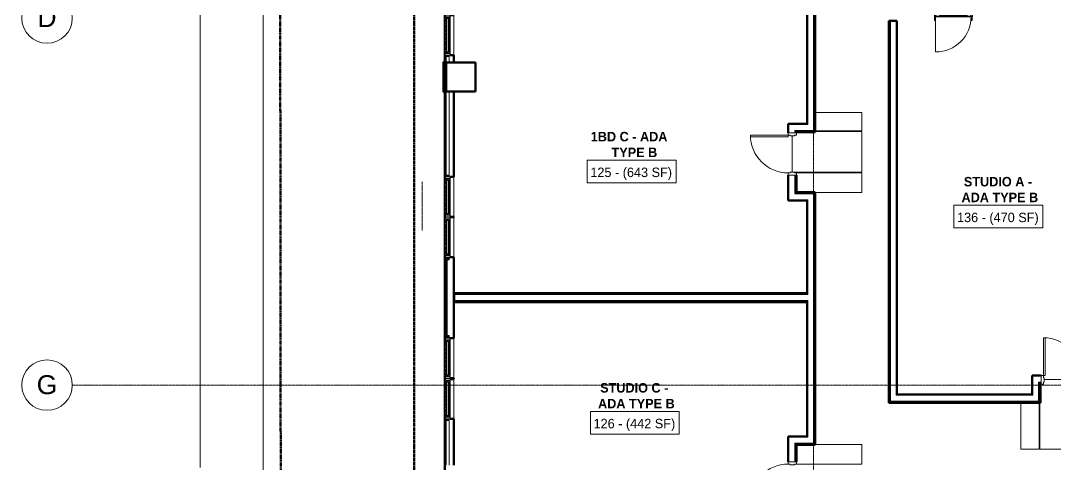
# Model space of a CAD drawing. Header units: inches. Extents: x -4235 to -464, y 9706 to 12463.
# Drawn here: x -4235 to -3251, y 10392 to 10814 of the extents above; entities that cross this region are included whole.
import ezdxf

# ---------------------------------------------------------------- set-up
doc = ezdxf.new("R2010")
doc.units = ezdxf.units.IN
doc.header["$MEASUREMENT"] = 0
for name, pattern in [('Dash 1_16_', [0.125, 0.0625, -0.0625]), ('Double Dash 3_8_', [1, 0.375, -0.125, 0.125, -0.125, 0.125, -0.125]), ('Grid Line 1_2_', [0.875, 0.5, -0.125, 0.125, -0.125]), ('Hidden 1_8_', [0.1875, 0.125, -0.0625])]:
    doc.linetypes.add(name, pattern=pattern)
for name, color, linetype, lineweight in [('0-1', 7, 'Continuous', 5), ('0-3', 250, 'Continuous', 9), ('A-AREA-IDEN', 2, 'Continuous', 9), ('A-DETL-HDLN', 90, 'Hidden 1_8_', 9), ('A-DOOR-1', 250, 'Continuous', 9), ('A-DOOR-2', 130, 'Continuous', 20), ('A-DOOR-3', 31, 'Continuous', 9), ('A-DOOR-5', 31, 'Continuous', 20), ('A-DOOR-FRAM', 31, 'Continuous', 20), ('A-DOOR-FRAM-1', 130, 'Continuous', 20), ('A-DOOR-FRAM-2', 31, 'Continuous', 9), ('A-DOOR-GLAZ', 31, 'Continuous', 9), ('A-FLOR-2', 250, 'Continuous', 9), ('A-GENM', 5, 'Continuous', 9), ('A-GENM-3', 5, 'Continuous', 50), ('A-GLAZ-1', 151, 'Continuous', 9), ('A-GLAZ-2', 151, 'Continuous', 20), ('A-WALL-3', 50, 'Continuous', 13), ('A-WALL-5', 113, 'Continuous', 50), ('A-WALL-6', 113, 'Continuous', 9), ('C-PROP-LINE', 91, 'Double Dash 3_8_', 50), ('C-PROP-LINE-1', 91, 'Dash 1_16_', 50), ('C-TOPO-2', 250, 'Continuous', 9), ('I-WALL-1', 7, 'Continuous', 50), ('S-GRID-1', 1, 'Grid Line 1_2_', 9), ('S-GRID-IDEN', 1, 'Continuous', 9)]:
    doc.layers.add(name, color=color, linetype=linetype, lineweight=lineweight)
doc.styles.add('Arial_1', font='arial.ttf', dxfattribs={"height": 18})
doc.styles.add('Century Gothic', font='ufonts.com_century-gothic.ttf', dxfattribs={"height": 9})
doc.styles.add('Century Gothic_B', font='GOTHICB.TTF', dxfattribs={"height": 9})

# ---------------------------------------------------------------- blocks, each defined once
blk = doc.blocks.new('CTR  - Topography_rvt-1-BACKGROUND - 1ST FLOOR')
at = {"layer": 'C-TOPO-2'}
for p, q in [((-4064.23, 10787.65), (-4064.23, 11068.52)), ((-4064.23, 11068.52), (-4064.23, 10787.65)), ((-4004.17, 10787.56), (-4004.17, 10818.99)), ((-4004.17, 10818.99), (-4004.17, 10787.56)), ((-4064.23, 10787.65), (-4064.23, 10787.58)), ((-4064.23, 10787.65), (-4064.23, 10787.58)), ((-4064.23, 10787.58), (-4064.23, 10623.63)), ((-4064.23, 10787.58), (-4064.23, 10623.63)), ((-4004.17, 10787.56), (-4004.17, 10737.44)), ((-4004.17, 10787.56), (-4004.17, 10737.44)), ((-4004.17, 10737.44), (-4004.17, 10663.53)), ((-4004.17, 10663.53), (-4004.17, 10737.44)), ((-4004.17, 10623.61), (-4004.17, 10663.53)), ((-4004.17, 10663.53), (-4004.17, 10623.61)), ((-4064.23, 10623.57), (-4064.23, 10623.63)), ((-4064.23, 10623.63), (-4064.23, 10623.57)), ((-4064.23, 10487.62), (-4064.23, 10623.57)), ((-4064.23, 10623.57), (-4064.23, 10487.62)), ((-4004.17, 10623.61), (-4004.17, 10623.57)), ((-4004.17, 10623.57), (-4004.17, 10623.61)), ((-4004.17, 10593.66), (-4004.17, 10623.57)), ((-4004.17, 10623.57), (-4004.17, 10593.66)), ((-4004.17, 10537.99), (-4004.17, 10593.66)), ((-4004.17, 10593.66), (-4004.17, 10537.99)), ((-4004.17, 10537.99), (-4004.17, 10487.59)), ((-4004.17, 10487.59), (-4004.17, 10537.99)), ((-4064.23, 10487.62), (-4064.23, 10487.57)), ((-4064.23, 10487.62), (-4064.23, 10487.57)), ((-4064.23, 10487.53), (-4064.23, 10487.57)), ((-4064.23, 10487.53), (-4064.23, 10487.57)), ((-4064.23, 10388.76), (-4064.23, 10487.53)), ((-4064.23, 10388.76), (-4064.23, 10487.53)), ((-4004.17, 10487.56), (-4004.17, 10487.59)), ((-4004.17, 10487.56), (-4004.17, 10487.59)), ((-4004.17, 10438.52), (-4004.17, 10487.56)), ((-4004.17, 10487.56), (-4004.17, 10438.52)), ((-4004.17, 10438.52), (-4004.17, 10400.16)), ((-4004.17, 10438.52), (-4004.17, 10400.16)), ((-4004.17, 10316.77), (-4004.17, 10400.16)), ((-4004.17, 10316.77), (-4004.17, 10400.16))]:
    blk.add_line(p, q, dxfattribs=at)
blk = doc.blocks.new('HOLLOW METAL - UNIT DOOR-2191980-BACKGROUND - 1ST FLOOR')
at = {"layer": 'A-DOOR-1'}
blk.add_arc((18, -4.125), 36, 180, 270, dxfattribs=at)
at = {"layer": 'A-DOOR-2'}
for p, q in [((16.25, -4.125), (18, -4.125)), ((16.25, -40.125), (16.25, -4.125)), ((18, -4.125), (18, -40.125)), ((18, -40.125), (16.25, -40.125))]:
    blk.add_line(p, q, dxfattribs=at)
at = {"layer": 'A-DOOR-FRAM-1'}
for p, q in [((-20, 3.875), (-18, 3.875)), ((-20, -4.125), (-20, 3.875)), ((-18, 3.875), (-18, 1.9375)), ((-18, 1.9375), (-17.375, 1.9375)), ((-17.375, 1.9375), (-17.375, -2.1875)), ((17.375, 1.9375), (18, 1.9375)), ((17.375, -2.1875), (17.375, 1.9375)), ((18, 3.875), (20, 3.875)), ((18, 1.9375), (18, 3.875)), ((20, 3.875), (20, -4.125)), ((-18, -4.125), (-20, -4.125)), ((-18, -2.1875), (-18, -4.125)), ((-17.375, -2.1875), (-18, -2.1875)), ((18, -2.1875), (17.375, -2.1875)), ((18, -4.125), (18, -2.1875)), ((20, -4.125), (18, -4.125))]:
    blk.add_line(p, q, dxfattribs=at)
blk = doc.blocks.new('HOLLOW METAL - UNIT DOOR-2191979-BACKGROUND - 1ST FLOOR')
at = {"layer": 'A-DOOR-1'}
blk.add_arc((18, 4.125), 36, 90, 180, dxfattribs=at)
at = {"layer": 'A-DOOR-2'}
for p, q in [((18, 40.125), (16.25, 40.125)), ((16.25, 40.125), (16.25, 4.125)), ((18, 4.125), (18, 40.125)), ((16.25, 4.125), (18, 4.125))]:
    blk.add_line(p, q, dxfattribs=at)
at = {"layer": 'A-DOOR-FRAM-1'}
for p, q in [((-18, 4.125), (-20, 4.125)), ((-20, 4.125), (-20, -3.875)), ((-18, 2.1875), (-18, 4.125)), ((-17.375, 2.1875), (-18, 2.1875)), ((-17.375, -1.9375), (-17.375, 2.1875)), ((18, 2.1875), (17.375, 2.1875)), ((17.375, 2.1875), (17.375, -1.9375)), ((18, 4.125), (18, 2.1875)), ((20, 4.125), (18, 4.125)), ((20, -3.875), (20, 4.125)), ((-20, -3.875), (-18, -3.875)), ((-18, -3.875), (-18, -1.9375)), ((-18, -1.9375), (-17.375, -1.9375)), ((17.375, -1.9375), (18, -1.9375)), ((18, -1.9375), (18, -3.875)), ((18, -3.875), (20, -3.875))]:
    blk.add_line(p, q, dxfattribs=at)
blk = doc.blocks.new('CTR - 1st Phase - Common Walls_rvt-1-BACKGROUND - 1ST FLOOR')
at = {"layer": 'A-FLOR-2'}
for p, q in [((-3435.32, 10726.41), (-3479.55, 10726.41)), ((-3435.32, 10708.79), (-3435.32, 10726.41)), ((-3479.55, 10708.79), (-3435.32, 10708.79)), ((-3435.32, 10708.16), (-3479.55, 10708.16)), ((-3435.32, 10669.51), (-3435.32, 10708.16)), ((-3501.67, 10704.26), (-3501.67, 10669.51)), ((-3499.24, 10669.51), (-3435.32, 10669.51)), ((-3435.32, 10668.89), (-3497.3, 10668.89)), ((-3435.32, 10650.19), (-3435.32, 10668.89)), ((-3479.55, 10650.19), (-3435.32, 10650.19)), ((-3227.4, 10472.54), (-3262.15, 10472.54)), ((-3284.29, 10450.16), (-3284.29, 10406.19)), ((-3266.67, 10406.19), (-3266.67, 10450.16)), ((-3266.05, 10450.16), (-3266.05, 10406.19)), ((-3435.32, 10410.79), (-3479.55, 10410.79)), ((-3435.32, 10392.09), (-3435.32, 10410.79)), ((-3284.29, 10406.19), (-3266.67, 10406.19)), ((-3266.05, 10406.19), (-3227.4, 10406.19)), ((-3497.3, 10392.09), (-3435.32, 10392.09))]:
    blk.add_line(p, q, dxfattribs=at)
at = {"layer": 'A-WALL-3'}
for p, q in [((-3481.17, 10960.84), (-3481.17, 10715.54)), ((-3480.67, 10960.84), (-3480.67, 10715.54)), ((-3480.05, 10960.84), (-3480.05, 10715.54)), ((-3486.67, 10834.56), (-3486.67, 10715.54)), ((-3409.3, 10450.91), (-3409.3, 10813.49)), ((-3408.67, 10451.54), (-3408.67, 10813.49)), ((-3408.17, 10452.04), (-3408.17, 10813.49)), ((-3402.67, 10457.54), (-3402.67, 10813.49)), ((-3504.67, 10714.91), (-3486.67, 10714.91)), ((-3504.67, 10709.41), (-3504.67, 10714.91)), ((-3504.67, 10707.79), (-3504.67, 10709.41)), ((-3499.17, 10709.41), (-3481.17, 10709.41)), ((-3499.17, 10708.91), (-3499.17, 10709.41)), ((-3499.17, 10707.79), (-3499.17, 10708.91)), ((-3498.67, 10708.91), (-3480.67, 10708.91)), ((-3498.67, 10708.29), (-3498.67, 10708.91)), ((-3498.67, 10707.79), (-3498.67, 10708.29)), ((-3498.05, 10708.29), (-3480.05, 10708.29)), ((-3498.05, 10707.79), (-3498.05, 10708.29)), ((-3486.67, 10715.54), (-3486.67, 10714.91)), ((-3481.17, 10715.54), (-3481.17, 10714.91)), ((-3481.17, 10714.91), (-3481.17, 10709.41)), ((-3480.67, 10715.54), (-3480.67, 10709.41)), ((-3480.67, 10709.41), (-3480.67, 10708.91)), ((-3480.05, 10715.54), (-3480.05, 10708.91)), ((-3480.05, 10708.91), (-3480.05, 10708.29)), ((-3479.55, 10708.29), (-3480.05, 10708.29)), ((-3480.05, 10708.29), (-3479.55, 10708.29)), ((-3504.67, 10707.79), (-3504.67, 10706.89)), ((-3499.17, 10707.79), (-3499.17, 10706.89)), ((-3498.67, 10707.79), (-3498.67, 10706.89)), ((-3498.05, 10707.79), (-3498.05, 10706.89)), ((-3504.67, 10666.89), (-3504.67, 10650.56)), ((-3499.17, 10666.89), (-3499.17, 10650.56)), ((-3498.67, 10666.89), (-3498.67, 10650.56)), ((-3498.05, 10666.89), (-3498.05, 10650.56)), ((-3504.67, 10648.94), (-3504.67, 10650.56)), ((-3499.17, 10649.44), (-3499.17, 10650.56)), ((-3499.17, 10648.94), (-3499.17, 10649.44)), ((-3498.67, 10650.06), (-3498.67, 10650.56)), ((-3498.67, 10649.44), (-3498.67, 10650.06)), ((-3480.67, 10649.44), (-3498.67, 10649.44)), ((-3498.05, 10650.56), (-3497.55, 10650.56)), ((-3498.05, 10650.06), (-3498.05, 10650.56)), ((-3480.05, 10650.06), (-3498.05, 10650.06)), ((-3480.67, 10649.44), (-3480.67, 10648.94)), ((-3480.05, 10650.06), (-3480.05, 10649.44)), ((-3480.05, 10649.44), (-3480.05, 10642.81)), ((-3504.67, 10643.44), (-3504.67, 10648.94)), ((-3486.67, 10643.44), (-3504.67, 10643.44)), ((-3481.17, 10648.94), (-3499.17, 10648.94)), ((-3486.67, 10643.44), (-3486.67, 10642.81)), ((-3486.67, 10642.81), (-3486.67, 10553.81)), ((-3481.17, 10648.94), (-3481.17, 10643.44)), ((-3481.17, 10643.44), (-3481.17, 10642.81)), ((-3481.17, 10642.81), (-3481.17, 10418.16)), ((-3480.67, 10648.94), (-3480.67, 10642.81)), ((-3480.67, 10642.81), (-3480.67, 10418.16)), ((-3480.05, 10642.81), (-3480.05, 10418.16)), ((-3487.3, 10553.81), (-3822.72, 10553.81)), ((-3487.3, 10553.19), (-3822.72, 10553.19)), ((-3487.3, 10553.81), (-3486.67, 10553.81)), ((-3487.3, 10553.19), (-3486.67, 10553.19)), ((-3486.67, 10553.81), (-3486.67, 10553.19)), ((-3486.67, 10553.81), (-3486.67, 10553.19)), ((-3487.3, 10547.69), (-3822.72, 10547.69)), ((-3487.3, 10547.19), (-3822.72, 10547.19)), ((-3487.3, 10546.56), (-3822.72, 10546.56)), ((-3487.3, 10547.69), (-3486.67, 10547.69)), ((-3487.3, 10547.19), (-3486.67, 10547.19)), ((-3487.3, 10546.56), (-3486.67, 10546.56)), ((-3486.67, 10547.69), (-3486.67, 10547.19)), ((-3486.67, 10547.69), (-3486.67, 10547.19)), ((-3486.67, 10547.19), (-3486.67, 10546.56)), ((-3486.67, 10547.19), (-3486.67, 10546.56)), ((-3486.67, 10546.56), (-3486.67, 10418.16)), ((-3272.8, 10475.54), (-3272.8, 10457.54)), ((-3272.8, 10475.54), (-3267.3, 10475.54)), ((-3267.3, 10475.54), (-3265.67, 10475.54)), ((-3265.67, 10475.54), (-3264.77, 10475.54)), ((-3267.3, 10470.04), (-3267.3, 10452.04)), ((-3267.3, 10470.04), (-3266.8, 10470.04)), ((-3266.8, 10470.04), (-3265.67, 10470.04)), ((-3266.8, 10469.54), (-3266.8, 10451.54)), ((-3266.8, 10469.54), (-3266.17, 10469.54)), ((-3266.17, 10469.54), (-3265.67, 10469.54)), ((-3266.17, 10468.91), (-3266.17, 10450.91)), ((-3266.17, 10468.91), (-3265.67, 10468.91)), ((-3265.67, 10470.04), (-3264.77, 10470.04)), ((-3265.67, 10469.54), (-3264.77, 10469.54)), ((-3265.67, 10468.91), (-3264.77, 10468.91)), ((-3402.05, 10457.54), (-3402.67, 10457.54)), ((-3402.05, 10457.54), (-3273.42, 10457.54)), ((-3272.8, 10457.54), (-3273.42, 10457.54)), ((-3408.67, 10450.91), (-3409.3, 10450.91)), ((-3408.17, 10451.54), (-3408.67, 10451.54)), ((-3402.05, 10450.91), (-3408.67, 10450.91)), ((-3402.67, 10452.04), (-3408.17, 10452.04)), ((-3402.05, 10451.54), (-3408.17, 10451.54)), ((-3402.05, 10452.04), (-3402.67, 10452.04)), ((-3402.05, 10452.04), (-3273.42, 10452.04)), ((-3402.05, 10451.54), (-3273.42, 10451.54)), ((-3402.05, 10450.91), (-3273.42, 10450.91)), ((-3272.8, 10452.04), (-3273.42, 10452.04)), ((-3267.3, 10451.54), (-3273.42, 10451.54)), ((-3266.8, 10450.91), (-3273.42, 10450.91)), ((-3267.3, 10452.04), (-3272.8, 10452.04)), ((-3266.8, 10451.54), (-3267.3, 10451.54)), ((-3266.17, 10450.91), (-3266.8, 10450.91)), ((-3266.17, 10450.91), (-3266.17, 10450.41)), ((-3266.17, 10450.91), (-3266.17, 10450.41)), ((-3504.67, 10412.04), (-3504.67, 10417.54)), ((-3486.67, 10417.54), (-3504.67, 10417.54)), ((-3486.67, 10418.16), (-3486.67, 10417.54)), ((-3481.17, 10418.16), (-3481.17, 10417.54)), ((-3481.17, 10417.54), (-3481.17, 10412.04)), ((-3480.67, 10418.16), (-3480.67, 10412.04)), ((-3480.05, 10418.16), (-3480.05, 10411.54)), ((-3504.67, 10410.41), (-3504.67, 10412.04)), ((-3504.67, 10394.09), (-3504.67, 10410.41)), ((-3499.17, 10411.54), (-3499.17, 10412.04)), ((-3481.17, 10412.04), (-3499.17, 10412.04)), ((-3499.17, 10410.41), (-3499.17, 10411.54)), ((-3499.17, 10394.09), (-3499.17, 10410.41)), ((-3498.67, 10410.91), (-3498.67, 10411.54)), ((-3480.67, 10411.54), (-3498.67, 10411.54)), ((-3498.67, 10410.41), (-3498.67, 10410.91)), ((-3498.67, 10394.09), (-3498.67, 10410.41)), ((-3498.05, 10410.41), (-3498.05, 10410.91)), ((-3480.05, 10410.91), (-3498.05, 10410.91)), ((-3497.55, 10410.41), (-3498.05, 10410.41)), ((-3498.05, 10394.09), (-3498.05, 10410.41)), ((-3480.67, 10412.04), (-3480.67, 10411.54)), ((-3480.05, 10411.54), (-3480.05, 10410.91))]:
    blk.add_line(p, q, dxfattribs=at)
at = {"layer": 'I-WALL-1'}
for p, q in [((-3479.55, 10715.54), (-3479.55, 10960.84)), ((-3487.3, 10833.94), (-3487.3, 10715.54)), ((-3409.8, 10813.49), (-3409.8, 10450.41)), ((-3402.05, 10813.49), (-3409.8, 10813.49)), ((-3402.05, 10458.16), (-3402.05, 10813.49)), ((-3487.3, 10715.54), (-3505.3, 10715.54)), ((-3505.3, 10715.54), (-3505.3, 10714.91)), ((-3505.3, 10714.91), (-3505.3, 10707.79)), ((-3479.55, 10708.29), (-3479.55, 10715.54)), ((-3479.55, 10707.79), (-3479.55, 10708.29)), ((-3505.3, 10707.79), (-3505.3, 10706.89)), ((-3497.55, 10707.79), (-3479.55, 10707.79)), ((-3497.55, 10706.89), (-3497.55, 10707.79)), ((-3505.3, 10666.89), (-3505.3, 10650.56)), ((-3497.55, 10650.56), (-3497.55, 10666.89)), ((-3505.3, 10650.56), (-3505.3, 10643.44)), ((-3479.55, 10650.56), (-3497.55, 10650.56)), ((-3479.55, 10650.06), (-3479.55, 10650.56)), ((-3479.55, 10642.81), (-3479.55, 10650.06)), ((-3505.3, 10643.44), (-3505.3, 10642.81)), ((-3505.3, 10642.81), (-3487.3, 10642.81)), ((-3487.3, 10642.81), (-3487.3, 10554.44)), ((-3479.55, 10418.16), (-3479.55, 10642.81)), ((-3487.3, 10554.44), (-3822.72, 10554.44)), ((-3822.72, 10554.44), (-3822.72, 10545.94)), ((-3822.72, 10545.94), (-3487.3, 10545.94)), ((-3487.3, 10545.94), (-3487.3, 10418.16)), ((-3272.8, 10476.16), (-3273.42, 10476.16)), ((-3273.42, 10476.16), (-3273.42, 10458.16)), ((-3265.67, 10476.16), (-3272.8, 10476.16)), ((-3264.77, 10476.16), (-3265.67, 10476.16)), ((-3265.67, 10450.41), (-3265.67, 10468.41)), ((-3265.67, 10468.41), (-3264.77, 10468.41)), ((-3273.42, 10458.16), (-3402.05, 10458.16)), ((-3409.8, 10450.41), (-3409.3, 10450.41)), ((-3409.3, 10450.41), (-3402.05, 10450.41)), ((-3402.05, 10450.41), (-3273.42, 10450.41)), ((-3266.05, 10450.79), (-3284.29, 10450.79)), ((-3284.29, 10450.79), (-3284.29, 10450.16)), ((-3284.29, 10450.16), (-3266.05, 10450.16)), ((-3273.42, 10450.41), (-3266.17, 10450.41)), ((-3266.17, 10450.41), (-3265.67, 10450.41)), ((-3266.05, 10450.16), (-3266.05, 10450.79)), ((-3487.3, 10418.16), (-3505.3, 10418.16)), ((-3505.3, 10418.16), (-3505.3, 10417.54)), ((-3505.3, 10417.54), (-3505.3, 10410.41)), ((-3479.55, 10410.91), (-3479.55, 10418.16)), ((-3505.3, 10410.41), (-3505.3, 10394.09)), ((-3497.55, 10394.09), (-3497.55, 10410.41)), ((-3497.55, 10410.41), (-3479.55, 10410.41)), ((-3479.55, 10410.41), (-3479.55, 10410.91))]:
    blk.add_line(p, q, dxfattribs=at)
at = {"layer": '0-3'}
for name, p, rotation in [('HOLLOW METAL - UNIT DOOR-2191979-BACKGROUND - 1ST FLOOR', (-3501.17, 10686.89), 89.99999999999359), ('HOLLOW METAL - UNIT DOOR-2191980-BACKGROUND - 1ST FLOOR', (-3244.77, 10472.04), 180), ('HOLLOW METAL - UNIT DOOR-2191980-BACKGROUND - 1ST FLOOR', (-3501.17, 10374.09), 270.0000000000046)]:
    blk.add_blockref(name, p, dxfattribs=dict(at, rotation=rotation))
blk = doc.blocks.new('Window-Double_Hung-Andersen-400_Series-Tilt_Wash - DOUBLE HUNG - COTTAGE - 1ST FLOOR-2889518-BACKGROUND - 1ST FLOOR')
at = {"layer": 'A-GLAZ-1'}
for p, q in [((-16.29, 2.62), (-15.7, 2.62)), ((-16.29, 2.25), (-15.7, 2.25)), ((-16.29, 0.69), (-15.7, 0.69)), ((-16.29, 0.31), (-15.7, 0.31)), ((-15.82, 2.62), (-15.82, 2.25)), ((-15.82, 0.69), (-15.82, 0.31)), ((-15.7, 2.75), (15.7, 2.75)), ((-15.7, 2.62), (15.7, 2.62)), ((-15.7, 2.25), (15.7, 2.25)), ((-15.7, 2.12), (15.7, 2.12)), ((-15.7, 0.81), (15.7, 0.81)), ((-15.7, 0.69), (15.7, 0.69)), ((-15.7, 0.31), (15.7, 0.31)), ((-15.7, 0.19), (15.7, 0.19)), ((16.29, 2.62), (15.7, 2.62)), ((16.29, 2.25), (15.7, 2.25)), ((16.29, 0.69), (15.7, 0.69)), ((16.29, 0.31), (15.7, 0.31)), ((15.82, 2.62), (15.82, 2.25)), ((15.82, 0.69), (15.82, 0.31)), ((18.95, -0.94), (-18.95, -0.94)), ((-18.95, -0.94), (-18.95, -4.31)), ((-18.95, -4.31), (18.95, -4.31)), ((-18.32, -0.94), (-18.32, -4.31)), ((18.32, -0.94), (18.32, -4.31)), ((18.95, -4.31), (18.95, -0.94))]:
    blk.add_line(p, q, dxfattribs=at)
at = {"layer": 'A-GLAZ-2'}
for p, q in [((-19.01, 3.56), (-20.51, 3.56)), ((19.01, 4.94), (-19.01, 4.94)), ((-19.01, 4.94), (-19.01, -0.94)), ((-18.2, 4.94), (-18.2, 4.12)), ((-18.2, 4.12), (-17.92, 4.12)), ((-17.92, 4.12), (-17.61, 3.31)), ((-17.61, 3.31), (-17.14, 3.31)), ((-17.42, 2.87), (-16.57, 2.87)), ((-17.42, 2.87), (-17.42, -0.44)), ((-17.42, 1.5), (-15.86, 1.5)), ((-17.42, 0.94), (-16.57, 0.94)), ((-17.14, 3.31), (-17.14, 2.87)), ((-15.86, 3.09), (-16.57, 3.09)), ((-16.57, 2.75), (-16.57, 3.09)), ((-15.7, 2.75), (-16.57, 2.75)), ((-15.86, 1.16), (-16.57, 1.16)), ((-16.57, 0.81), (-16.57, 1.16)), ((-15.7, 0.81), (-16.57, 0.81)), ((-16.29, 2.75), (-16.29, 2.12)), ((-15.7, 2.12), (-16.29, 2.12)), ((-16.29, 0.81), (-16.29, 0.19)), ((-15.7, 0.19), (-16.29, 0.19)), ((-15.86, 3.09), (-15.7, 2.75)), ((-15.86, 1.5), (-15.7, 2.12)), ((-15.86, 1.16), (-15.7, 0.81)), ((-15.86, -0.44), (-15.7, 0.19)), ((15.86, 3.09), (15.7, 2.75)), ((15.7, 2.75), (16.57, 2.75)), ((15.7, 2.12), (16.29, 2.12)), ((15.86, 1.5), (15.7, 2.12)), ((15.86, 1.16), (15.7, 0.81)), ((15.7, 0.81), (16.57, 0.81)), ((15.7, 0.19), (16.29, 0.19)), ((15.86, -0.44), (15.7, 0.19)), ((15.86, 3.09), (16.57, 3.09)), ((17.42, 1.5), (15.86, 1.5)), ((15.86, 1.16), (16.57, 1.16)), ((16.29, 2.75), (16.29, 2.12)), ((16.29, 0.81), (16.29, 0.19)), ((16.57, 2.75), (16.57, 3.09)), ((17.42, 2.87), (16.57, 2.87)), ((16.57, 0.81), (16.57, 1.16)), ((17.42, 0.94), (16.57, 0.94)), ((17.14, 3.31), (17.14, 2.87)), ((17.61, 3.31), (17.14, 3.31)), ((17.42, 2.87), (17.42, -0.44)), ((17.92, 4.12), (17.61, 3.31)), ((18.2, 4.12), (17.92, 4.12)), ((18.2, 4.94), (18.2, 4.12)), ((19.01, -0.94), (19.01, 4.94)), ((19.01, 3.56), (20.51, 3.56)), ((-19.01, -0.94), (19.01, -0.94)), ((-17.67, -0.66), (-18, -0.94)), ((-17.67, -0.66), (-17.67, -0.44)), ((-17.67, -0.44), (-15.86, -0.44)), ((17.67, -0.44), (15.86, -0.44)), ((17.67, -0.66), (17.67, -0.44)), ((17.67, -0.66), (18, -0.94))]:
    blk.add_line(p, q, dxfattribs=at)
blk = doc.blocks.new('Door-Inswing-Andersen-400_Series-Single - 3_ 0-1_8_ x 7_ 11 1_2_ - 1ST FLOOR-2896445-BACKGROUND - 1ST FLOOR')
at = {"layer": 'A-DOOR-3'}
blk.add_line((16.87, 0.53), (16.87, 34.28), dxfattribs=at)
blk.add_arc((16.87, 0.53), 33.75, 90, 180, dxfattribs=at)
at = {"layer": 'A-DOOR-5'}
for p, q in [((-16.87, -0.53), (-16.87, 0.53)), ((-16.87, 0.53), (-12.44, 0.53)), ((-13.19, 0.53), (-13.19, -0.78)), ((-13.19, 0.53), (-13.19, 0.47)), ((-13.19, 0.47), (-12.67, 0.47)), ((-12.67, 0.47), (-12.47, 0.22)), ((-12.47, 0.22), (-12.44, 0.03)), ((12.44, 0.53), (-12.44, 0.53)), ((-12.44, 0.03), (-12.44, -0.03)), ((16.87, 0.53), (12.44, 0.53)), ((12.47, 0.22), (12.44, 0.03)), ((12.44, 0.03), (12.44, -0.03)), ((12.67, 0.47), (12.47, 0.22)), ((13.19, 0.47), (12.67, 0.47)), ((13.19, 0.53), (13.19, -0.78)), ((13.19, 0.53), (13.19, 0.47)), ((16.87, -0.53), (16.87, 0.53)), ((-16.26, -0.54), (-16.87, -0.53)), ((-16.26, -1.19), (-16.26, -0.54)), ((-16.26, -1.19), (-12.44, -1.19)), ((-12.44, -0.03), (-13.19, -0.03)), ((-13.19, -0.78), (-12.44, -0.78)), ((-12.44, -0.87), (-12.47, -1.19)), ((-12.44, -0.78), (-12.44, -0.87)), ((12.44, -1.19), (-12.44, -1.19)), ((12.44, -0.03), (13.19, -0.03)), ((12.44, -0.78), (12.44, -0.87)), ((13.19, -0.78), (12.44, -0.78)), ((12.44, -0.87), (12.47, -1.19)), ((16.26, -1.19), (12.44, -1.19)), ((16.26, -0.54), (16.87, -0.53)), ((16.26, -1.19), (16.26, -0.54))]:
    blk.add_line(p, q, dxfattribs=at)
at = {"layer": 'A-DOOR-FRAM'}
for p, q in [((-18.06, -4.88), (-18.06, 1)), ((-17.69, 1), (-18.06, 1)), ((-18.06, 1), (-17.03, 1)), ((-18.06, 1), (-17.94, 1)), ((-17.31, 1), (17.31, 1)), ((-17.03, 1), (-17.03, -0.78)), ((17.03, 1), (17.03, -0.78)), ((18.06, 1), (17.03, 1)), ((17.94, 1), (18.06, 1)), ((18.06, -4.88), (18.06, 1)), ((-19.69, -3.56), (-18.06, -3.56)), ((-18.06, -5.22), (-18.06, -4.31)), ((-18.06, -4.88), (-17.03, -4.88)), ((18.06, -5.22), (-18.06, -5.22)), ((-17.03, -0.78), (-16.45, -0.78)), ((-16.69, -3.51), (-17.03, -3.75)), ((-17.03, -3.75), (-17.03, -4.88)), ((-16, -2.36), (-16.69, -2.51)), ((-16.69, -2.51), (-16.69, -3.51)), ((-16.45, -0.78), (-16.45, -1.22)), ((-16.45, -1.22), (-16, -1.22)), ((-16, -1.22), (-16, -2.36)), ((16.45, -1.22), (16, -1.22)), ((16, -1.22), (16, -2.36)), ((16, -2.36), (16.69, -2.51)), ((16.45, -0.78), (16.45, -1.22)), ((17.03, -0.78), (16.45, -0.78)), ((16.69, -2.51), (16.69, -3.51)), ((16.69, -3.51), (17.03, -3.75)), ((17.03, -3.75), (17.03, -4.88)), ((18.06, -4.88), (17.03, -4.88)), ((19.69, -3.56), (18.06, -3.56)), ((18.06, -4.31), (18.06, -5.22))]:
    blk.add_line(p, q, dxfattribs=at)
at = {"layer": 'A-DOOR-FRAM-2'}
for p, q in [((-17.94, 4.31), (-17.31, 4.31)), ((-17.94, 1), (-17.94, 4.31)), ((-17.31, 1), (-17.94, 1)), ((-17.31, 4.31), (-17.31, 1)), ((17.31, 4.31), (17.94, 4.31)), ((17.31, 1), (17.31, 4.31)), ((17.94, 1), (17.31, 1)), ((17.94, 4.31), (17.94, 1))]:
    blk.add_line(p, q, dxfattribs=at)
at = {"layer": 'A-DOOR-GLAZ'}
for p, q in [((-13.19, -0.19), (-12.44, -0.19)), ((-12.44, -0.63), (-13.19, -0.63)), ((-12.98, -0.63), (-12.98, -0.19)), ((12.44, -0.03), (-12.44, -0.03)), ((12.44, -0.19), (-12.44, -0.19)), ((12.44, -0.63), (-12.44, -0.63)), ((12.44, -0.78), (-12.44, -0.78)), ((13.19, -0.19), (12.44, -0.19)), ((12.44, -0.63), (13.19, -0.63)), ((12.98, -0.63), (12.98, -0.19))]:
    blk.add_line(p, q, dxfattribs=at)
blk = doc.blocks.new('Window-Double_Hung-Andersen-400_Series-Tilt_Wash - DOUBLE HUNG - COTTAGE - 1ST FLOOR-2889437-BACKGROUND - 1ST FLOOR')
at = {"layer": 'A-GLAZ-1'}
for p, q in [((-18.95, 4.31), (18.95, 4.31)), ((-18.95, 0.94), (-18.95, 4.31)), ((18.95, 0.94), (-18.95, 0.94)), ((-18.32, 0.94), (-18.32, 4.31)), ((18.32, 0.94), (18.32, 4.31)), ((18.95, 4.31), (18.95, 0.94)), ((-16.29, -0.31), (-15.7, -0.31)), ((-16.29, -0.69), (-15.7, -0.69)), ((-16.29, -2.25), (-15.7, -2.25)), ((-16.29, -2.63), (-15.7, -2.63)), ((-15.82, -0.69), (-15.82, -0.31)), ((-15.82, -2.63), (-15.82, -2.25)), ((-15.7, -0.19), (15.7, -0.19)), ((-15.7, -0.31), (15.7, -0.31)), ((-15.7, -0.69), (15.7, -0.69)), ((-15.7, -0.81), (15.7, -0.81)), ((-15.7, -2.13), (15.7, -2.13)), ((-15.7, -2.25), (15.7, -2.25)), ((-15.7, -2.63), (15.7, -2.63)), ((-15.7, -2.75), (15.7, -2.75)), ((16.29, -0.31), (15.7, -0.31)), ((16.29, -0.69), (15.7, -0.69)), ((16.29, -2.25), (15.7, -2.25)), ((16.29, -2.63), (15.7, -2.63)), ((15.82, -0.69), (15.82, -0.31)), ((15.82, -2.63), (15.82, -2.25))]:
    blk.add_line(p, q, dxfattribs=at)
at = {"layer": 'A-GLAZ-2'}
for p, q in [((-19.01, 0.94), (19.01, 0.94)), ((-19.01, -4.94), (-19.01, 0.94)), ((-17.67, 0.66), (-18, 0.94)), ((-17.67, 0.66), (-17.67, 0.44)), ((-17.67, 0.44), (-15.86, 0.44)), ((-17.42, -2.87), (-17.42, 0.44)), ((-15.86, 0.44), (-15.7, -0.19)), ((15.86, 0.44), (15.7, -0.19)), ((17.67, 0.44), (15.86, 0.44)), ((17.42, -2.87), (17.42, 0.44)), ((17.67, 0.66), (18, 0.94)), ((17.67, 0.66), (17.67, 0.44)), ((19.01, 0.94), (19.01, -4.94)), ((-19.01, -3.56), (-20.51, -3.56)), ((19.01, -4.94), (-19.01, -4.94)), ((-18.2, -4.13), (-17.92, -4.13)), ((-18.2, -4.94), (-18.2, -4.13)), ((-17.92, -4.13), (-17.61, -3.31)), ((-17.61, -3.31), (-17.14, -3.31)), ((-17.42, -0.94), (-16.57, -0.94)), ((-17.42, -1.5), (-15.86, -1.5)), ((-17.42, -2.87), (-16.57, -2.87)), ((-17.14, -3.31), (-17.14, -2.87)), ((-16.57, -0.81), (-16.57, -1.16)), ((-15.7, -0.81), (-16.57, -0.81)), ((-15.86, -1.16), (-16.57, -1.16)), ((-16.57, -2.75), (-16.57, -3.09)), ((-15.7, -2.75), (-16.57, -2.75)), ((-15.86, -3.09), (-16.57, -3.09)), ((-16.29, -0.81), (-16.29, -0.19)), ((-15.7, -0.19), (-16.29, -0.19)), ((-16.29, -2.75), (-16.29, -2.13)), ((-15.7, -2.13), (-16.29, -2.13)), ((-15.86, -1.16), (-15.7, -0.81)), ((-15.86, -1.5), (-15.7, -2.13)), ((-15.86, -3.09), (-15.7, -2.75)), ((15.7, -0.19), (16.29, -0.19)), ((15.86, -1.16), (15.7, -0.81)), ((15.7, -0.81), (16.57, -0.81)), ((15.86, -1.5), (15.7, -2.13)), ((15.7, -2.13), (16.29, -2.13)), ((15.86, -3.09), (15.7, -2.75)), ((15.7, -2.75), (16.57, -2.75)), ((15.86, -1.16), (16.57, -1.16)), ((17.42, -1.5), (15.86, -1.5)), ((15.86, -3.09), (16.57, -3.09)), ((16.29, -0.81), (16.29, -0.19)), ((16.29, -2.75), (16.29, -2.13)), ((16.57, -0.81), (16.57, -1.16)), ((17.42, -0.94), (16.57, -0.94)), ((16.57, -2.75), (16.57, -3.09)), ((17.42, -2.87), (16.57, -2.87)), ((17.14, -3.31), (17.14, -2.87)), ((17.61, -3.31), (17.14, -3.31)), ((17.92, -4.13), (17.61, -3.31)), ((18.2, -4.13), (17.92, -4.13)), ((18.2, -4.94), (18.2, -4.13)), ((19.01, -3.56), (20.51, -3.56))]:
    blk.add_line(p, q, dxfattribs=at)
blk = doc.blocks.new('V-Series_EWC4_SPVU_RFA_2015 - 1ST FLOOR-2484708-BACKGROUND - 1ST FLOOR')
at = {"layer": 'A-GENM-3'}
for p, q in [((-3131.77, 12090.69), (-3132.33, 12090.69)), ((-3132.33, 12090.69), (-3132.33, 12089.69)), ((-3132.33, 12089.69), (-3131.77, 12089.69)), ((-3103.89, 12090.69), (-3131.77, 12090.69)), ((-3131.77, 12090.69), (-3131.77, 12089.69)), ((-3131.77, 12089.69), (-3131.77, 12090.69)), ((-3131.77, 12089.69), (-3103.89, 12089.69)), ((-3131.77, 12089.69), (-3131.77, 12060.25)), ((-3131.33, 12089.69), (-3131.77, 12089.69)), ((-3131.33, 12088.69), (-3131.33, 12089.69)), ((-3128.53, 12088.69), (-3131.33, 12088.69)), ((-3128.03, 12089.69), (-3128.53, 12089.69)), ((-3128.53, 12089.69), (-3128.53, 12088.69)), ((-3128.03, 12088.69), (-3128.03, 12089.69)), ((-3125.05, 12088.69), (-3128.03, 12088.69)), ((-3124.55, 12089.69), (-3125.05, 12089.69)), ((-3125.05, 12089.69), (-3125.05, 12088.69)), ((-3124.55, 12088.69), (-3124.55, 12089.69)), ((-3121.57, 12088.69), (-3124.55, 12088.69)), ((-3121.07, 12089.69), (-3121.57, 12089.69)), ((-3121.57, 12089.69), (-3121.57, 12088.69)), ((-3121.07, 12088.69), (-3121.07, 12089.69)), ((-3118.08, 12088.69), (-3121.07, 12088.69)), ((-3117.58, 12089.69), (-3118.08, 12089.69)), ((-3118.08, 12089.69), (-3118.08, 12088.69)), ((-3117.58, 12088.69), (-3117.58, 12089.69)), ((-3114.6, 12088.69), (-3117.58, 12088.69)), ((-3114.1, 12089.69), (-3114.6, 12089.69)), ((-3114.6, 12089.69), (-3114.6, 12088.69)), ((-3114.1, 12088.69), (-3114.1, 12089.69)), ((-3111.11, 12088.69), (-3114.1, 12088.69)), ((-3110.61, 12089.69), (-3111.11, 12089.69)), ((-3111.11, 12089.69), (-3111.11, 12088.69)), ((-3110.61, 12088.69), (-3110.61, 12089.69)), ((-3107.63, 12088.69), (-3110.61, 12088.69)), ((-3107.13, 12089.69), (-3107.63, 12089.69)), ((-3107.63, 12089.69), (-3107.63, 12088.69)), ((-3107.13, 12088.69), (-3107.13, 12089.69)), ((-3104.33, 12088.69), (-3107.13, 12088.69)), ((-3103.89, 12089.69), (-3104.33, 12089.69)), ((-3104.33, 12089.69), (-3104.33, 12088.69)), ((-3103.89, 12089.69), (-3103.89, 12090.69)), ((-3103.33, 12090.69), (-3103.89, 12090.69)), ((-3103.89, 12090.69), (-3103.89, 12089.69)), ((-3103.89, 12089.69), (-3103.33, 12089.69)), ((-3103.89, 12060.25), (-3103.89, 12089.69)), ((-3103.33, 12089.69), (-3103.33, 12090.69)), ((-3131.77, 12060.25), (-3103.89, 12060.25))]:
    blk.add_line(p, q, dxfattribs=at)
blk = doc.blocks.new('Family - ___-1878357-BACKGROUND - 1ST FLOOR')
at = {"layer": 'C-PROP-LINE'}
blk.add_line((-3989.42, 12089.69), (-3987.26, 10009.09), dxfattribs=at)
blk = doc.blocks.new('Family - ___-2835860-BACKGROUND - 1ST FLOOR')
at = {"layer": 'C-PROP-LINE-1'}
blk.add_line((-3860.72, 9980.19), (-3860.72, 11434.39), dxfattribs=at)
blk = doc.blocks.new('Family - ___-2835903-BACKGROUND - 1ST FLOOR')
at = {"layer": 'C-PROP-LINE-1'}
blk.add_line((-3831.82, 10009.09), (-3831.82, 12089.69), dxfattribs=at)
blk = doc.blocks.new('Family - ___-2835932-BACKGROUND - 1ST FLOOR')
at = {"layer": 'C-PROP-LINE-1'}
blk.add_line((-3860.72, 9980.19), (-3860.72, 12118.59), dxfattribs=at)
blk = doc.blocks.new('Grid - Grid Head - Circle-50561-BACKGROUND - 1ST FLOOR')
at = {"layer": 'S-GRID-IDEN'}
for start, end in [(360, 180), (180, 360)]:
    blk.add_arc((0, 0), 0.25, start, end, dxfattribs=at)

msp = doc.modelspace()

# ---------------------------------------------------------------- linework, layer by layer
at = {"layer": 'A-AREA-IDEN', "flags": 128}
for points in [[(-3696.36, 10680.98), (-3611.86, 10680.98), (-3611.86, 10659.48), (-3696.36, 10659.48)], [(-3347.88, 10638.13), (-3263.38, 10638.13), (-3263.38, 10616.64), (-3347.88, 10616.64)], [(-3693.31, 10442.1), (-3608.81, 10442.1), (-3608.81, 10420.61), (-3693.31, 10420.61)]]:
    msp.add_lwpolyline(points, close=True, dxfattribs=at)
at = {"layer": 'A-DETL-HDLN'}
msp.add_line((-3853.21, 10614.07), (-3853.21, 10660.91), dxfattribs=at)
at = {"layer": 'A-WALL-5'}
for p, q in [((-3831.82, 10780.97), (-3831.82, 10665.2)), ((-3823.2, 10780.97), (-3826.57, 10780.97)), ((-3823.2, 10774.06), (-3823.2, 10780.97)), ((-3830.32, 10746.19), (-3830.32, 10774.06)), ((-3830.32, 10774.06), (-3823.2, 10774.06)), ((-3823.2, 10746.19), (-3830.32, 10746.19)), ((-3823.2, 10665.2), (-3823.2, 10746.19)), ((-3826.57, 10665.2), (-3823.2, 10665.2)), ((-3831.82, 10627.18), (-3831.82, 10626.8)), ((-3823.2, 10627.18), (-3826.57, 10627.18)), ((-3826.57, 10626.8), (-3823.2, 10626.8)), ((-3823.2, 10626.8), (-3823.2, 10627.18)), ((-3831.82, 10588.78), (-3831.82, 10511.79)), ((-3823.2, 10588.78), (-3826.57, 10588.78)), ((-3823.2, 10511.79), (-3823.2, 10588.78)), ((-3826.57, 10511.79), (-3823.2, 10511.79)), ((-3831.82, 10473.77), (-3831.82, 10473.01)), ((-3823.2, 10473.77), (-3826.57, 10473.77)), ((-3826.57, 10473.01), (-3823.2, 10473.01)), ((-3823.2, 10473.01), (-3823.2, 10473.77)), ((-3831.82, 10434.99), (-3831.82, 10281.01)), ((-3823.2, 10434.99), (-3826.57, 10434.99)), ((-3823.2, 10391.06), (-3823.2, 10434.99))]:
    msp.add_line(p, q, dxfattribs=at)
at = {"layer": 'A-WALL-6'}
for p, q in [((-3831.07, 10780.22), (-3831.07, 10665.95)), ((-3827.51, 10780.22), (-3831.07, 10780.22)), ((-3830.32, 10779.47), (-3830.32, 10774.06)), ((-3827.51, 10779.47), (-3830.32, 10779.47)), ((-3827.51, 10780.97), (-3827.51, 10774.06)), ((-3823.2, 10781.03), (-3823.2, 10780.97)), ((-3830.32, 10746.19), (-3830.32, 10666.7)), ((-3827.51, 10746.19), (-3827.51, 10665.2)), ((-3831.07, 10665.95), (-3827.51, 10665.95)), ((-3830.32, 10666.7), (-3827.51, 10666.7)), ((-3823.2, 10665.2), (-3823.2, 10665.14)), ((-3827.51, 10627.18), (-3827.51, 10626.8)), ((-3823.2, 10627.24), (-3823.2, 10627.18)), ((-3823.2, 10626.8), (-3823.2, 10626.74)), ((-3831.07, 10588.03), (-3831.07, 10512.54)), ((-3827.51, 10588.03), (-3831.07, 10588.03)), ((-3830.32, 10587.28), (-3830.32, 10513.29)), ((-3827.51, 10587.28), (-3830.32, 10587.28)), ((-3829.32, 10586.28), (-3829.32, 10514.29)), ((-3827.51, 10586.28), (-3829.32, 10586.28)), ((-3827.51, 10586.28), (-3827.51, 10588.78)), ((-3823.82, 10588.15), (-3827.51, 10588.15)), ((-3823.82, 10512.41), (-3823.82, 10588.15)), ((-3823.2, 10588.84), (-3823.2, 10588.78)), ((-3831.07, 10512.54), (-3827.51, 10512.54)), ((-3830.32, 10513.29), (-3827.51, 10513.29)), ((-3829.32, 10514.29), (-3827.51, 10514.29)), ((-3827.51, 10511.79), (-3827.51, 10514.29)), ((-3827.51, 10512.41), (-3823.82, 10512.41)), ((-3823.2, 10511.79), (-3823.2, 10511.73)), ((-3827.51, 10473.77), (-3827.51, 10473.01)), ((-3823.2, 10473.83), (-3823.2, 10473.77)), ((-3823.2, 10473.01), (-3823.2, 10472.95)), ((-3831.07, 10434.24), (-3831.07, 10281.76)), ((-3827.51, 10434.24), (-3831.07, 10434.24)), ((-3830.32, 10433.49), (-3830.32, 10391.06)), ((-3827.51, 10433.49), (-3830.32, 10433.49)), ((-3827.51, 10434.99), (-3827.51, 10391.06)), ((-3823.2, 10435.05), (-3823.2, 10434.99))]:
    msp.add_line(p, q, dxfattribs=at)
at = {"layer": 'S-GRID-1'}
for p, q in [((-3481.32, 9836.18), (-3481.32, 12413.74)), ((-464.45, 10467.19), (-4185.7, 10467.19))]:
    msp.add_line(p, q, dxfattribs=at)

# ---------------------------------------------------------------- block references
at = {"layer": '0-1'}
for name in ['CTR  - Topography_rvt-1-BACKGROUND - 1ST FLOOR', 'CTR - 1st Phase - Common Walls_rvt-1-BACKGROUND - 1ST FLOOR']:
    msp.add_blockref(name, (0, 0), dxfattribs=at)
at = {"layer": 'A-DOOR-3', "rotation": 180}
msp.add_blockref('Door-Inswing-Andersen-400_Series-Single - 3_ 0-1_8_ x 7_ 11 1_2_ - 1ST FLOOR-2896445-BACKGROUND - 1ST FLOOR', (-3348.32, 10818.18), dxfattribs=at)
at = {"layer": 'A-GENM', "rotation": 89.99999999999994}
msp.add_blockref('V-Series_EWC4_SPVU_RFA_2015 - 1ST FLOOR-2484708-BACKGROUND - 1ST FLOOR', (8257.87, 13877.96), dxfattribs=at)
at = {"layer": 'A-GLAZ-1'}
for name, p, rotation in [('Window-Double_Hung-Andersen-400_Series-Tilt_Wash - DOUBLE HUNG - COTTAGE - 1ST FLOOR-2889518-BACKGROUND - 1ST FLOOR', (-3827.51, 10799.98), 89.99999999999885), ('Window-Double_Hung-Andersen-400_Series-Tilt_Wash - DOUBLE HUNG - COTTAGE - 1ST FLOOR-2889518-BACKGROUND - 1ST FLOOR', (-3827.51, 10646.19), 89.99999999999885), ('Window-Double_Hung-Andersen-400_Series-Tilt_Wash - DOUBLE HUNG - COTTAGE - 1ST FLOOR-2889518-BACKGROUND - 1ST FLOOR', (-3827.51, 10607.79), 89.99999999999885), ('Window-Double_Hung-Andersen-400_Series-Tilt_Wash - DOUBLE HUNG - COTTAGE - 1ST FLOOR-2889437-BACKGROUND - 1ST FLOOR', (-3827.51, 10492.78), 269.9999999999988), ('Window-Double_Hung-Andersen-400_Series-Tilt_Wash - DOUBLE HUNG - COTTAGE - 1ST FLOOR-2889518-BACKGROUND - 1ST FLOOR', (-3827.51, 10454), 89.99999999999885)]:
    msp.add_blockref(name, p, dxfattribs=dict(at, rotation=rotation))
at = {"layer": 'C-PROP-LINE'}
msp.add_blockref('Family - ___-1878357-BACKGROUND - 1ST FLOOR', (0, 0), dxfattribs=at)
at = {"layer": 'C-PROP-LINE-1'}
for name in ['Family - ___-2835860-BACKGROUND - 1ST FLOOR', 'Family - ___-2835932-BACKGROUND - 1ST FLOOR', 'Family - ___-2835903-BACKGROUND - 1ST FLOOR']:
    msp.add_blockref(name, (0, 0), dxfattribs=at)
at = {"layer": 'S-GRID-IDEN', "xscale": 95.99999999999994, "yscale": 95.99999999999994, "zscale": 95.99999999999994, "rotation": 89.99999999999987}
for p in [(-4209.7, 10816.19), (-4209.7, 10467.19)]:
    msp.add_blockref('Grid - Grid Head - Circle-50561-BACKGROUND - 1ST FLOOR', p, dxfattribs=at)

# ---------------------------------------------------------------- texts
at = {"layer": 'A-AREA-IDEN', "char_height": 9, "attachment_point": 1}
for s, insert, width, style in [('1BD C - ADA', (-3692.98, 10707.95), 93.93, 'Century Gothic_B'), ('TYPE B', (-3673.23, 10692.95), 46.359, 'Century Gothic_B'), ('125 - (643 SF)', (-3693.36, 10673.98), 94.839, 'Century Gothic'), ('STUDIO A -', (-3338.37, 10665.11), 79.083, 'Century Gothic_B'), ('ADA TYPE B', (-3340.62, 10650.11), 84.537, 'Century Gothic_B'), ('136 - (470 SF)', (-3344.88, 10631.13), 94.839, 'Century Gothic'), ('STUDIO C -', (-3684.06, 10469.08), 79.689, 'Century Gothic_B'), ('ADA TYPE B', (-3686.06, 10454.08), 84.537, 'Century Gothic_B'), ('126 - (442 SF)', (-3690.31, 10435.1), 94.839, 'Century Gothic')]:
    msp.add_mtext(s, dxfattribs=dict(at, insert=insert, width=width, style=style))
at = {"layer": 'S-GRID-IDEN', "char_height": 18, "attachment_point": 1, "style": 'Arial_1'}
for s, insert, width in [('D', (-4218.86, 10825.57), 22.119), ('G', (-4219.6, 10476.57), 23.937)]:
    msp.add_mtext(s, dxfattribs=dict(at, insert=insert, width=width))

doc.saveas('drawing.dxf')
